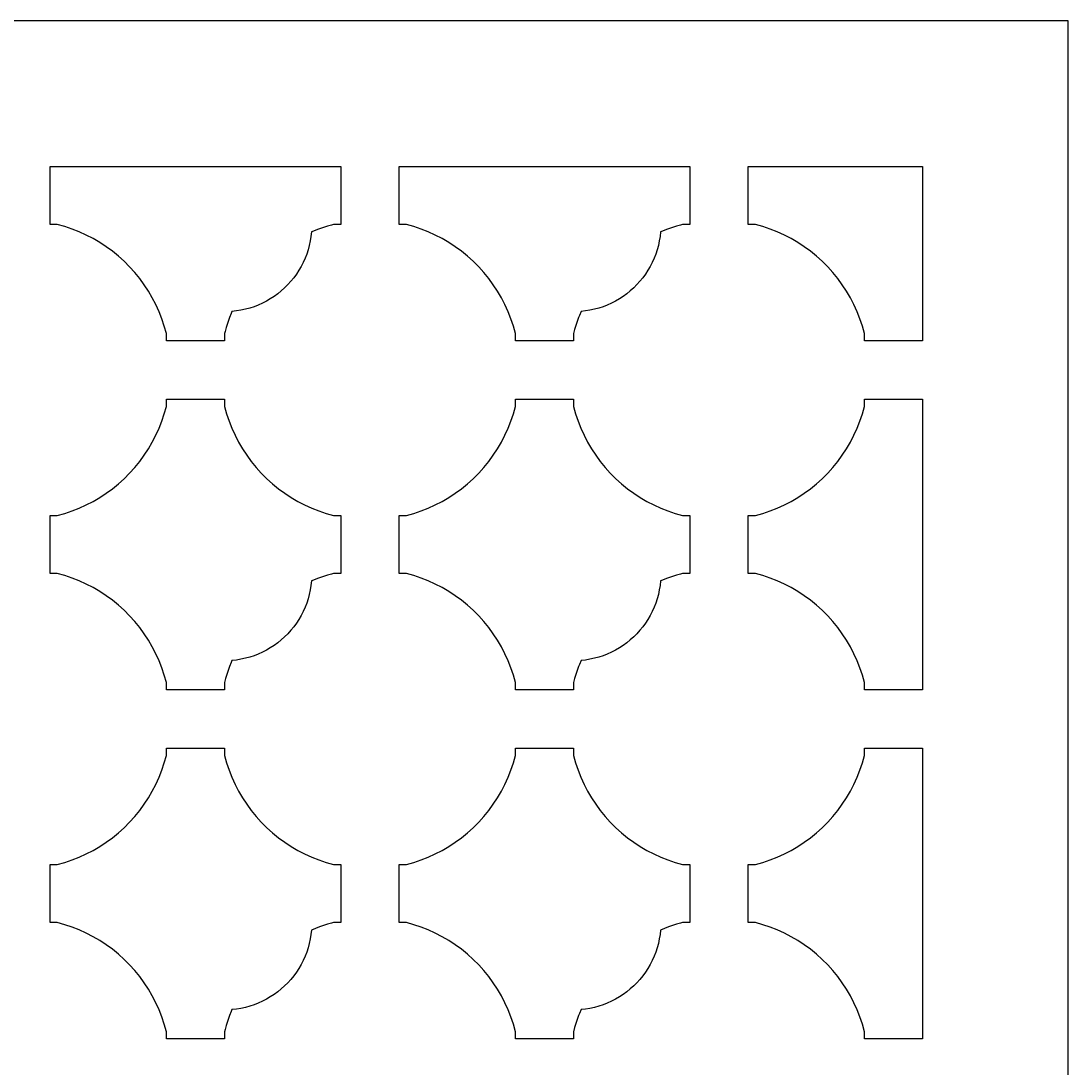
# Model space of a CAD drawing. Extents: x 112.5 to 184.5, y -92 to -20.
# Drawn here: x 148.5 to 184.5, y -56 to -20 of the extents above; entities that cross this region are included whole.
import ezdxf

# ---------------------------------------------------------------- set-up
doc = ezdxf.new("R2010")
doc.units = 0
doc.layers.add('BLACK', color=7, linetype='CONTINUOUS')

msp = doc.modelspace()

# ---------------------------------------------------------------- linework, layer by layer
at = {"layer": 'BLACK', "linetype": 'CONTINUOUS'}
for p, q in [((184.5, -20), (112.5, -20)), ((184.5, -92), (184.5, -20)), ((149.5, -25), (159.5, -25)), ((149.5, -27), (149.5, -25)), ((159.5, -25), (159.5, -27)), ((161.5, -27), (161.5, -25)), ((161.5, -25), (171.5, -25)), ((171.5, -25), (171.5, -27)), ((173.5, -27), (173.5, -25)), ((173.5, -25), (179.5, -25)), ((179.5, -25), (179.5, -31)), ((149.75, -27), (149.5, -27)), ((150.006, -27.0709), (149.75, -27)), ((159.25, -27), (159.179, -27.0182)), ((159.5, -27), (159.25, -27)), ((161.75, -27), (161.5, -27)), ((162.006, -27.0709), (161.75, -27)), ((171.25, -27), (171.179, -27.0182)), ((171.5, -27), (171.25, -27)), ((173.75, -27), (173.5, -27)), ((174.006, -27.0709), (173.75, -27)), ((150.257, -27.1549), (150.006, -27.0709)), ((150.504, -27.2517), (150.257, -27.1549)), ((150.746, -27.3611), (150.504, -27.2517)), ((158.489, -27.2546), (158.472, -27.4093)), ((158.557, -27.2266), (158.489, -27.2546)), ((158.693, -27.1734), (158.557, -27.2266)), ((158.83, -27.1242), (158.693, -27.1734)), ((158.899, -27.101), (158.83, -27.1242)), ((159.039, -27.0576), (158.899, -27.101)), ((159.179, -27.0182), (159.039, -27.0576)), ((162.257, -27.1549), (162.006, -27.0709)), ((162.504, -27.2517), (162.257, -27.1549)), ((162.746, -27.3611), (162.504, -27.2517)), ((170.489, -27.2546), (170.472, -27.4093)), ((170.557, -27.2266), (170.489, -27.2546)), ((170.693, -27.1734), (170.557, -27.2266)), ((170.83, -27.1242), (170.693, -27.1734)), ((170.899, -27.101), (170.83, -27.1242)), ((171.039, -27.0576), (170.899, -27.101)), ((171.179, -27.0182), (171.039, -27.0576)), ((174.257, -27.1549), (174.006, -27.0709)), ((174.504, -27.2517), (174.257, -27.1549)), ((174.746, -27.3611), (174.504, -27.2517)), ((150.981, -27.4828), (150.746, -27.3611)), ((151.21, -27.6164), (150.981, -27.4828)), ((151.432, -27.7617), (151.21, -27.6164)), ((158.414, -27.7149), (158.373, -27.865)), ((158.447, -27.5628), (158.414, -27.7149)), ((158.472, -27.4093), (158.447, -27.5628)), ((162.981, -27.4828), (162.746, -27.3611)), ((163.21, -27.6164), (162.981, -27.4828)), ((163.432, -27.7617), (163.21, -27.6164)), ((170.414, -27.7149), (170.373, -27.865)), ((170.447, -27.5628), (170.414, -27.7149)), ((170.472, -27.4093), (170.447, -27.5628)), ((174.981, -27.4828), (174.746, -27.3611)), ((175.21, -27.6164), (174.981, -27.4828)), ((175.432, -27.7617), (175.21, -27.6164)), ((151.647, -27.9182), (151.432, -27.7617)), ((151.852, -28.0854), (151.647, -27.9182)), ((158.324, -28.0128), (158.268, -28.1579)), ((158.373, -27.865), (158.324, -28.0128)), ((163.647, -27.9182), (163.432, -27.7617)), ((163.852, -28.0854), (163.647, -27.9182)), ((170.324, -28.0128), (170.268, -28.1579)), ((170.373, -27.865), (170.324, -28.0128)), ((175.647, -27.9182), (175.432, -27.7617)), ((175.852, -28.0854), (175.647, -27.9182)), ((152.049, -28.2631), (151.852, -28.0854)), ((152.237, -28.4506), (152.049, -28.2631)), ((158.133, -28.4384), (158.055, -28.573)), ((158.204, -28.2999), (158.133, -28.4384)), ((158.268, -28.1579), (158.204, -28.2999)), ((164.049, -28.2631), (163.852, -28.0854)), ((164.237, -28.4506), (164.049, -28.2631)), ((170.133, -28.4384), (170.055, -28.573)), ((170.204, -28.2999), (170.133, -28.4384)), ((170.268, -28.1579), (170.204, -28.2999)), ((176.049, -28.2631), (175.852, -28.0854)), ((176.237, -28.4506), (176.049, -28.2631)), ((152.415, -28.6476), (152.237, -28.4506)), ((152.582, -28.8534), (152.415, -28.6476)), ((157.97, -28.7033), (157.878, -28.8291)), ((158.055, -28.573), (157.97, -28.7033)), ((164.415, -28.6476), (164.237, -28.4506)), ((164.582, -28.8534), (164.415, -28.6476)), ((169.97, -28.7033), (169.878, -28.8291)), ((170.055, -28.573), (169.97, -28.7033)), ((176.415, -28.6476), (176.237, -28.4506)), ((176.582, -28.8534), (176.415, -28.6476)), ((152.738, -29.0676), (152.582, -28.8534)), ((152.884, -29.2895), (152.738, -29.0676)), ((157.676, -29.0656), (157.566, -29.1756)), ((157.78, -28.95), (157.676, -29.0656)), ((157.878, -28.8291), (157.78, -28.95)), ((164.738, -29.0676), (164.582, -28.8534)), ((164.884, -29.2895), (164.738, -29.0676)), ((169.676, -29.0656), (169.566, -29.1756)), ((169.78, -28.95), (169.676, -29.0656)), ((169.878, -28.8291), (169.78, -28.95)), ((176.738, -29.0676), (176.582, -28.8534)), ((176.884, -29.2895), (176.738, -29.0676)), ((153.017, -29.5186), (152.884, -29.2895)), ((153.139, -29.7543), (153.017, -29.5186)), ((157.203, -29.4695), (157.073, -29.5546)), ((157.329, -29.3779), (157.203, -29.4695)), ((157.45, -29.2798), (157.329, -29.3779)), ((157.566, -29.1756), (157.45, -29.2798)), ((165.017, -29.5186), (164.884, -29.2895)), ((165.139, -29.7543), (165.017, -29.5186)), ((169.203, -29.4695), (169.073, -29.5546)), ((169.329, -29.3779), (169.203, -29.4695)), ((169.45, -29.2798), (169.329, -29.3779)), ((169.566, -29.1756), (169.45, -29.2798)), ((177.017, -29.5186), (176.884, -29.2895)), ((177.139, -29.7543), (177.017, -29.5186)), ((153.248, -29.9959), (153.139, -29.7543)), ((156.365, -29.8726), (156.215, -29.9136)), ((156.513, -29.8239), (156.365, -29.8726)), ((156.658, -29.7675), (156.513, -29.8239)), ((156.8, -29.7037), (156.658, -29.7675)), ((156.938, -29.6327), (156.8, -29.7037)), ((157.073, -29.5546), (156.938, -29.6327)), ((165.248, -29.9959), (165.139, -29.7543)), ((168.365, -29.8726), (168.215, -29.9136)), ((168.513, -29.8239), (168.365, -29.8726)), ((168.658, -29.7675), (168.513, -29.8239)), ((168.8, -29.7037), (168.658, -29.7675)), ((168.938, -29.6327), (168.8, -29.7037)), ((169.073, -29.5546), (168.938, -29.6327)), ((177.248, -29.9959), (177.139, -29.7543)), ((153.345, -30.2428), (153.248, -29.9959)), ((155.673, -30.1926), (155.624, -30.33)), ((155.727, -30.0566), (155.673, -30.1926)), ((155.755, -29.9892), (155.727, -30.0566)), ((155.909, -29.972), (155.755, -29.9892)), ((156.063, -29.9467), (155.909, -29.972)), ((156.215, -29.9136), (156.063, -29.9467)), ((165.345, -30.2428), (165.248, -29.9959)), ((167.673, -30.1926), (167.624, -30.33)), ((167.7, -30.1244), (167.673, -30.1926)), ((167.755, -29.9892), (167.7, -30.1244)), ((167.909, -29.972), (167.755, -29.9892)), ((168.063, -29.9467), (167.909, -29.972)), ((168.215, -29.9136), (168.063, -29.9467)), ((177.345, -30.2428), (177.248, -29.9959)), ((153.429, -30.4944), (153.345, -30.2428)), ((153.5, -30.75), (153.429, -30.4944)), ((155.558, -30.5387), (155.518, -30.6793)), ((155.579, -30.4688), (155.558, -30.5387)), ((155.624, -30.33), (155.579, -30.4688)), ((165.429, -30.4944), (165.345, -30.2428)), ((165.5, -30.75), (165.429, -30.4944)), ((167.558, -30.5387), (167.537, -30.6089)), ((167.579, -30.4688), (167.558, -30.5387)), ((167.624, -30.33), (167.579, -30.4688)), ((177.429, -30.4944), (177.345, -30.2428)), ((177.5, -30.75), (177.429, -30.4944)), ((153.5, -31), (153.5, -30.75)), ((155.518, -30.6793), (155.5, -30.75)), ((155.5, -30.75), (155.5, -31)), ((165.5, -31), (165.5, -30.75)), ((167.537, -30.6089), (167.5, -30.75)), ((167.5, -30.75), (167.5, -31)), ((177.5, -31), (177.5, -30.75)), ((154.5, -31), (153.5, -31)), ((155.5, -31), (154.5, -31)), ((166.5, -31), (165.5, -31)), ((167.5, -31), (166.5, -31)), ((179.5, -31), (177.5, -31)), ((153.5, -33.25), (153.5, -33)), ((153.5, -33), (154.5, -33)), ((154.5, -33), (155.5, -33)), ((155.5, -33), (155.5, -33.25)), ((165.5, -33.25), (165.5, -33)), ((165.5, -33), (166.5, -33)), ((166.5, -33), (167.5, -33)), ((167.5, -33), (167.5, -33.25)), ((177.5, -33.25), (177.5, -33)), ((177.5, -33), (179.5, -33)), ((179.5, -33), (179.5, -43)), ((153.429, -33.5056), (153.5, -33.25)), ((155.5, -33.25), (155.571, -33.5056)), ((165.429, -33.5056), (165.5, -33.25)), ((167.5, -33.25), (167.571, -33.5056)), ((177.429, -33.5056), (177.5, -33.25)), ((153.248, -34.0041), (153.345, -33.7572)), ((153.345, -33.7572), (153.429, -33.5056)), ((155.571, -33.5056), (155.655, -33.7572)), ((155.655, -33.7572), (155.752, -34.0041)), ((165.248, -34.0041), (165.345, -33.7572)), ((165.345, -33.7572), (165.429, -33.5056)), ((167.571, -33.5056), (167.655, -33.7572)), ((167.655, -33.7572), (167.752, -34.0041)), ((177.248, -34.0041), (177.345, -33.7572)), ((177.345, -33.7572), (177.429, -33.5056)), ((153.139, -34.2457), (153.248, -34.0041)), ((155.752, -34.0041), (155.861, -34.2457)), ((165.139, -34.2457), (165.248, -34.0041)), ((167.752, -34.0041), (167.861, -34.2457)), ((177.139, -34.2457), (177.248, -34.0041)), ((152.884, -34.7105), (153.017, -34.4814)), ((153.017, -34.4814), (153.139, -34.2457)), ((155.861, -34.2457), (155.983, -34.4814)), ((155.983, -34.4814), (156.116, -34.7105)), ((164.884, -34.7105), (165.017, -34.4814)), ((165.017, -34.4814), (165.139, -34.2457)), ((167.861, -34.2457), (167.983, -34.4814)), ((167.983, -34.4814), (168.116, -34.7105)), ((176.884, -34.7105), (177.017, -34.4814)), ((177.017, -34.4814), (177.139, -34.2457)), ((152.738, -34.9324), (152.884, -34.7105)), ((156.116, -34.7105), (156.262, -34.9324)), ((164.738, -34.9324), (164.884, -34.7105)), ((168.116, -34.7105), (168.262, -34.9324)), ((176.738, -34.9324), (176.884, -34.7105)), ((152.415, -35.3524), (152.582, -35.1466)), ((152.582, -35.1466), (152.738, -34.9324)), ((156.262, -34.9324), (156.418, -35.1466)), ((156.418, -35.1466), (156.585, -35.3524)), ((164.415, -35.3524), (164.582, -35.1466)), ((164.582, -35.1466), (164.738, -34.9324)), ((168.262, -34.9324), (168.418, -35.1466)), ((168.418, -35.1466), (168.585, -35.3524)), ((176.415, -35.3524), (176.582, -35.1466)), ((176.582, -35.1466), (176.738, -34.9324)), ((152.049, -35.7369), (152.237, -35.5494)), ((152.237, -35.5494), (152.415, -35.3524)), ((156.585, -35.3524), (156.763, -35.5494)), ((156.763, -35.5494), (156.951, -35.7369)), ((164.049, -35.7369), (164.237, -35.5494)), ((164.237, -35.5494), (164.415, -35.3524)), ((168.585, -35.3524), (168.763, -35.5494)), ((168.763, -35.5494), (168.951, -35.7369)), ((176.049, -35.7369), (176.237, -35.5494)), ((176.237, -35.5494), (176.415, -35.3524)), ((151.647, -36.0818), (151.852, -35.9146)), ((151.852, -35.9146), (152.049, -35.7369)), ((156.951, -35.7369), (157.148, -35.9146)), ((157.148, -35.9146), (157.353, -36.0818)), ((163.647, -36.0818), (163.852, -35.9146)), ((163.852, -35.9146), (164.049, -35.7369)), ((168.951, -35.7369), (169.148, -35.9146)), ((169.148, -35.9146), (169.353, -36.0818)), ((175.647, -36.0818), (175.852, -35.9146)), ((175.852, -35.9146), (176.049, -35.7369)), ((151.21, -36.3836), (151.432, -36.2383)), ((151.432, -36.2383), (151.647, -36.0818)), ((157.353, -36.0818), (157.568, -36.2383)), ((157.568, -36.2383), (157.789, -36.3836)), ((163.21, -36.3836), (163.432, -36.2383)), ((163.432, -36.2383), (163.647, -36.0818)), ((169.353, -36.0818), (169.568, -36.2383)), ((169.568, -36.2383), (169.789, -36.3836)), ((175.21, -36.3836), (175.432, -36.2383)), ((175.432, -36.2383), (175.647, -36.0818)), ((150.504, -36.7483), (150.746, -36.6389)), ((150.746, -36.6389), (150.981, -36.5172)), ((150.981, -36.5172), (151.21, -36.3836)), ((157.789, -36.3836), (158.019, -36.5172)), ((158.019, -36.5172), (158.254, -36.6389)), ((158.254, -36.6389), (158.496, -36.7483)), ((162.504, -36.7483), (162.746, -36.6389)), ((162.746, -36.6389), (162.981, -36.5172)), ((162.981, -36.5172), (163.21, -36.3836)), ((169.789, -36.3836), (170.019, -36.5172)), ((170.019, -36.5172), (170.254, -36.6389)), ((170.254, -36.6389), (170.496, -36.7483)), ((174.504, -36.7483), (174.746, -36.6389)), ((174.746, -36.6389), (174.981, -36.5172)), ((174.981, -36.5172), (175.21, -36.3836)), ((149.5, -37), (149.75, -37)), ((149.5, -38), (149.5, -37)), ((149.75, -37), (150.006, -36.9291)), ((150.006, -36.9291), (150.257, -36.8451)), ((150.257, -36.8451), (150.504, -36.7483)), ((158.496, -36.7483), (158.743, -36.8451)), ((158.743, -36.8451), (158.994, -36.9291)), ((158.994, -36.9291), (159.25, -37)), ((159.25, -37), (159.5, -37)), ((159.5, -37), (159.5, -38)), ((161.5, -38), (161.5, -37)), ((161.5, -37), (161.75, -37)), ((161.75, -37), (162.006, -36.9291)), ((162.006, -36.9291), (162.257, -36.8451)), ((162.257, -36.8451), (162.504, -36.7483)), ((170.496, -36.7483), (170.743, -36.8451)), ((170.743, -36.8451), (170.994, -36.9291)), ((170.994, -36.9291), (171.25, -37)), ((171.25, -37), (171.5, -37)), ((171.5, -37), (171.5, -38)), ((173.5, -38), (173.5, -37)), ((173.5, -37), (173.75, -37)), ((173.75, -37), (174.006, -36.9291)), ((174.006, -36.9291), (174.257, -36.8451)), ((174.257, -36.8451), (174.504, -36.7483)), ((149.5, -39), (149.5, -38)), ((159.5, -38), (159.5, -39)), ((161.5, -39), (161.5, -38)), ((171.5, -38), (171.5, -39)), ((173.5, -39), (173.5, -38)), ((149.75, -39), (149.5, -39)), ((150.006, -39.0709), (149.75, -39)), ((150.257, -39.1549), (150.006, -39.0709)), ((150.504, -39.2517), (150.257, -39.1549)), ((158.557, -39.2266), (158.489, -39.2546)), ((158.693, -39.1734), (158.557, -39.2266)), ((158.83, -39.1242), (158.693, -39.1734)), ((158.899, -39.101), (158.83, -39.1242)), ((159.039, -39.0576), (158.899, -39.101)), ((159.179, -39.0182), (159.039, -39.0576)), ((159.25, -39), (159.179, -39.0182)), ((159.5, -39), (159.25, -39)), ((161.75, -39), (161.5, -39)), ((162.006, -39.0709), (161.75, -39)), ((162.257, -39.1549), (162.006, -39.0709)), ((162.504, -39.2517), (162.257, -39.1549)), ((170.557, -39.2266), (170.489, -39.2546)), ((170.693, -39.1734), (170.557, -39.2266)), ((170.83, -39.1242), (170.693, -39.1734)), ((170.899, -39.101), (170.83, -39.1242)), ((171.039, -39.0576), (170.899, -39.101)), ((171.179, -39.0182), (171.039, -39.0576)), ((171.25, -39), (171.179, -39.0182)), ((171.5, -39), (171.25, -39)), ((173.75, -39), (173.5, -39)), ((174.006, -39.0709), (173.75, -39)), ((174.257, -39.1549), (174.006, -39.0709)), ((174.504, -39.2517), (174.257, -39.1549)), ((150.746, -39.3611), (150.504, -39.2517)), ((150.981, -39.4828), (150.746, -39.3611)), ((151.21, -39.6164), (150.981, -39.4828)), ((158.447, -39.5628), (158.414, -39.7149)), ((158.472, -39.4093), (158.447, -39.5628)), ((158.489, -39.2546), (158.472, -39.4093)), ((162.746, -39.3611), (162.504, -39.2517)), ((162.981, -39.4828), (162.746, -39.3611)), ((163.21, -39.6164), (162.981, -39.4828)), ((170.447, -39.5628), (170.414, -39.7149)), ((170.472, -39.4093), (170.447, -39.5628)), ((170.489, -39.2546), (170.472, -39.4093)), ((174.746, -39.3611), (174.504, -39.2517)), ((174.981, -39.4828), (174.746, -39.3611)), ((175.21, -39.6164), (174.981, -39.4828)), ((151.432, -39.7617), (151.21, -39.6164)), ((151.647, -39.9182), (151.432, -39.7617)), ((151.852, -40.0854), (151.647, -39.9182)), ((158.373, -39.865), (158.324, -40.0128)), ((158.414, -39.7149), (158.373, -39.865)), ((163.432, -39.7617), (163.21, -39.6164)), ((163.647, -39.9182), (163.432, -39.7617)), ((163.852, -40.0854), (163.647, -39.9182)), ((170.373, -39.865), (170.324, -40.0128)), ((170.414, -39.7149), (170.373, -39.865)), ((175.432, -39.7617), (175.21, -39.6164)), ((175.647, -39.9182), (175.432, -39.7617)), ((175.852, -40.0854), (175.647, -39.9182)), ((152.049, -40.2631), (151.852, -40.0854)), ((152.237, -40.4506), (152.049, -40.2631)), ((158.204, -40.2999), (158.133, -40.4384)), ((158.268, -40.1579), (158.204, -40.2999)), ((158.324, -40.0128), (158.268, -40.1579)), ((164.049, -40.2631), (163.852, -40.0854)), ((164.237, -40.4506), (164.049, -40.2631)), ((170.204, -40.2999), (170.133, -40.4384)), ((170.268, -40.1579), (170.204, -40.2999)), ((170.324, -40.0128), (170.268, -40.1579)), ((176.049, -40.2631), (175.852, -40.0854)), ((176.237, -40.4506), (176.049, -40.2631)), ((152.415, -40.6476), (152.237, -40.4506)), ((152.582, -40.8534), (152.415, -40.6476)), ((158.055, -40.573), (157.97, -40.7033)), ((158.133, -40.4384), (158.055, -40.573)), ((164.415, -40.6476), (164.237, -40.4506)), ((164.582, -40.8534), (164.415, -40.6476)), ((170.055, -40.573), (169.97, -40.7033)), ((170.133, -40.4384), (170.055, -40.573)), ((176.415, -40.6476), (176.237, -40.4506)), ((176.582, -40.8534), (176.415, -40.6476)), ((152.738, -41.0676), (152.582, -40.8534)), ((157.78, -40.95), (157.676, -41.0656)), ((157.878, -40.8291), (157.78, -40.95)), ((157.97, -40.7033), (157.878, -40.8291)), ((164.738, -41.0676), (164.582, -40.8534)), ((169.78, -40.95), (169.676, -41.0656)), ((169.878, -40.8291), (169.78, -40.95)), ((169.97, -40.7033), (169.878, -40.8291)), ((176.738, -41.0676), (176.582, -40.8534)), ((152.884, -41.2895), (152.738, -41.0676)), ((153.017, -41.5186), (152.884, -41.2895)), ((157.329, -41.3779), (157.203, -41.4695)), ((157.45, -41.2798), (157.329, -41.3779)), ((157.566, -41.1756), (157.45, -41.2798)), ((157.676, -41.0656), (157.566, -41.1756)), ((164.884, -41.2895), (164.738, -41.0676)), ((165.017, -41.5186), (164.884, -41.2895)), ((169.329, -41.3779), (169.203, -41.4695)), ((169.45, -41.2798), (169.329, -41.3779)), ((169.566, -41.1756), (169.45, -41.2798)), ((169.676, -41.0656), (169.566, -41.1756)), ((176.884, -41.2895), (176.738, -41.0676)), ((177.017, -41.5186), (176.884, -41.2895)), ((153.139, -41.7543), (153.017, -41.5186)), ((153.248, -41.9959), (153.139, -41.7543)), ((156.8, -41.7037), (156.658, -41.7675)), ((156.938, -41.6327), (156.8, -41.7037)), ((157.073, -41.5546), (156.938, -41.6327)), ((157.203, -41.4695), (157.073, -41.5546)), ((165.139, -41.7543), (165.017, -41.5186)), ((165.248, -41.9959), (165.139, -41.7543)), ((168.8, -41.7037), (168.658, -41.7675)), ((168.938, -41.6327), (168.8, -41.7037)), ((169.073, -41.5546), (168.938, -41.6327)), ((169.203, -41.4695), (169.073, -41.5546)), ((177.139, -41.7543), (177.017, -41.5186)), ((177.248, -41.9959), (177.139, -41.7543)), ((153.345, -42.2428), (153.248, -41.9959)), ((155.727, -42.0566), (155.673, -42.1926)), ((155.755, -41.9892), (155.727, -42.0566)), ((155.909, -41.972), (155.755, -41.9892)), ((156.063, -41.9467), (155.909, -41.972)), ((156.215, -41.9136), (156.063, -41.9467)), ((156.365, -41.8726), (156.215, -41.9136)), ((156.513, -41.8239), (156.365, -41.8726)), ((156.658, -41.7675), (156.513, -41.8239)), ((165.345, -42.2428), (165.248, -41.9959)), ((167.755, -41.9892), (167.7, -42.1244)), ((167.909, -41.972), (167.755, -41.9892)), ((168.063, -41.9467), (167.909, -41.972)), ((168.215, -41.9136), (168.063, -41.9467)), ((168.365, -41.8726), (168.215, -41.9136)), ((168.513, -41.8239), (168.365, -41.8726)), ((168.658, -41.7675), (168.513, -41.8239)), ((177.345, -42.2428), (177.248, -41.9959)), ((153.429, -42.4944), (153.345, -42.2428)), ((155.579, -42.4688), (155.558, -42.5387)), ((155.624, -42.33), (155.579, -42.4688)), ((155.673, -42.1926), (155.624, -42.33)), ((165.429, -42.4944), (165.345, -42.2428)), ((167.579, -42.4688), (167.558, -42.5387)), ((167.624, -42.33), (167.579, -42.4688)), ((167.673, -42.1926), (167.624, -42.33)), ((167.7, -42.1244), (167.673, -42.1926)), ((177.429, -42.4944), (177.345, -42.2428)), ((153.5, -42.75), (153.429, -42.4944)), ((153.5, -43), (153.5, -42.75)), ((155.537, -42.6089), (155.5, -42.75)), ((155.5, -42.75), (155.5, -43)), ((155.558, -42.5387), (155.537, -42.6089)), ((165.5, -42.75), (165.429, -42.4944)), ((165.5, -43), (165.5, -42.75)), ((167.537, -42.6089), (167.5, -42.75)), ((167.5, -42.75), (167.5, -43)), ((167.558, -42.5387), (167.537, -42.6089)), ((177.5, -42.75), (177.429, -42.4944)), ((177.5, -43), (177.5, -42.75)), ((154.5, -43), (153.5, -43)), ((155.5, -43), (154.5, -43)), ((166.5, -43), (165.5, -43)), ((167.5, -43), (166.5, -43)), ((179.5, -43), (177.5, -43)), ((153.5, -45.25), (153.5, -45)), ((153.5, -45), (154.5, -45)), ((154.5, -45), (155.5, -45)), ((155.5, -45), (155.5, -45.25)), ((165.5, -45), (166.5, -45)), ((165.5, -45.25), (165.5, -45)), ((166.5, -45), (167.5, -45)), ((167.5, -45), (167.5, -45.25)), ((177.5, -45.25), (177.5, -45)), ((177.5, -45), (179.5, -45)), ((179.5, -45), (179.5, -55)), ((153.429, -45.5056), (153.5, -45.25)), ((155.5, -45.25), (155.571, -45.5056)), ((165.429, -45.5056), (165.5, -45.25)), ((167.5, -45.25), (167.571, -45.5056)), ((177.429, -45.5056), (177.5, -45.25)), ((153.345, -45.7572), (153.429, -45.5056)), ((155.571, -45.5056), (155.655, -45.7572)), ((165.345, -45.7572), (165.429, -45.5056)), ((167.571, -45.5056), (167.655, -45.7572)), ((177.345, -45.7572), (177.429, -45.5056)), ((153.139, -46.2457), (153.248, -46.0041)), ((153.248, -46.0041), (153.345, -45.7572)), ((155.655, -45.7572), (155.752, -46.0041)), ((155.752, -46.0041), (155.861, -46.2457)), ((165.139, -46.2457), (165.248, -46.0041)), ((165.248, -46.0041), (165.345, -45.7572)), ((167.655, -45.7572), (167.752, -46.0041)), ((167.752, -46.0041), (167.861, -46.2457)), ((177.139, -46.2457), (177.248, -46.0041)), ((177.248, -46.0041), (177.345, -45.7572)), ((153.017, -46.4814), (153.139, -46.2457)), ((155.861, -46.2457), (155.983, -46.4814)), ((165.017, -46.4814), (165.139, -46.2457)), ((167.861, -46.2457), (167.983, -46.4814)), ((177.017, -46.4814), (177.139, -46.2457)), ((152.738, -46.9324), (152.884, -46.7105)), ((152.884, -46.7105), (153.017, -46.4814)), ((155.983, -46.4814), (156.116, -46.7105)), ((156.116, -46.7105), (156.262, -46.9324)), ((164.738, -46.9324), (164.884, -46.7105)), ((164.884, -46.7105), (165.017, -46.4814)), ((167.983, -46.4814), (168.116, -46.7105)), ((168.116, -46.7105), (168.262, -46.9324)), ((176.738, -46.9324), (176.884, -46.7105)), ((176.884, -46.7105), (177.017, -46.4814)), ((152.415, -47.3524), (152.582, -47.1466)), ((152.582, -47.1466), (152.738, -46.9324)), ((156.262, -46.9324), (156.418, -47.1466)), ((156.418, -47.1466), (156.585, -47.3524)), ((164.415, -47.3524), (164.582, -47.1466)), ((164.582, -47.1466), (164.738, -46.9324)), ((168.262, -46.9324), (168.418, -47.1466)), ((168.418, -47.1466), (168.585, -47.3524)), ((176.415, -47.3524), (176.582, -47.1466)), ((176.582, -47.1466), (176.738, -46.9324)), ((152.237, -47.5494), (152.415, -47.3524)), ((156.585, -47.3524), (156.763, -47.5494)), ((164.237, -47.5494), (164.415, -47.3524)), ((168.585, -47.3524), (168.763, -47.5494)), ((176.237, -47.5494), (176.415, -47.3524)), ((151.852, -47.9146), (152.049, -47.7369)), ((152.049, -47.7369), (152.237, -47.5494)), ((156.763, -47.5494), (156.951, -47.7369)), ((156.951, -47.7369), (157.148, -47.9146)), ((163.852, -47.9146), (164.049, -47.7369)), ((164.049, -47.7369), (164.237, -47.5494)), ((168.763, -47.5494), (168.951, -47.7369)), ((168.951, -47.7369), (169.148, -47.9146)), ((175.852, -47.9146), (176.049, -47.7369)), ((176.049, -47.7369), (176.237, -47.5494)), ((151.21, -48.3836), (151.432, -48.2383)), ((151.432, -48.2383), (151.647, -48.0818)), ((151.647, -48.0818), (151.852, -47.9146)), ((157.148, -47.9146), (157.353, -48.0818)), ((157.353, -48.0818), (157.568, -48.2383)), ((157.568, -48.2383), (157.789, -48.3836)), ((163.21, -48.3836), (163.432, -48.2383)), ((163.432, -48.2383), (163.647, -48.0818)), ((163.647, -48.0818), (163.852, -47.9146)), ((169.148, -47.9146), (169.353, -48.0818)), ((169.353, -48.0818), (169.568, -48.2383)), ((169.568, -48.2383), (169.789, -48.3836)), ((175.21, -48.3836), (175.432, -48.2383)), ((175.432, -48.2383), (175.647, -48.0818)), ((175.647, -48.0818), (175.852, -47.9146)), ((150.746, -48.6389), (150.981, -48.5172)), ((150.981, -48.5172), (151.21, -48.3836)), ((157.789, -48.3836), (158.019, -48.5172)), ((158.019, -48.5172), (158.254, -48.6389)), ((162.746, -48.6389), (162.981, -48.5172)), ((162.981, -48.5172), (163.21, -48.3836)), ((169.789, -48.3836), (170.019, -48.5172)), ((170.019, -48.5172), (170.254, -48.6389)), ((174.746, -48.6389), (174.981, -48.5172)), ((174.981, -48.5172), (175.21, -48.3836)), ((149.75, -49), (150.006, -48.9291)), ((150.006, -48.9291), (150.257, -48.8451)), ((150.257, -48.8451), (150.504, -48.7483)), ((150.504, -48.7483), (150.746, -48.6389)), ((158.254, -48.6389), (158.496, -48.7483)), ((158.496, -48.7483), (158.743, -48.8451)), ((158.743, -48.8451), (158.994, -48.9291)), ((158.994, -48.9291), (159.25, -49)), ((161.75, -49), (162.006, -48.9291)), ((162.006, -48.9291), (162.257, -48.8451)), ((162.257, -48.8451), (162.504, -48.7483)), ((162.504, -48.7483), (162.746, -48.6389)), ((170.254, -48.6389), (170.496, -48.7483)), ((170.496, -48.7483), (170.743, -48.8451)), ((170.743, -48.8451), (170.994, -48.9291)), ((170.994, -48.9291), (171.25, -49)), ((173.75, -49), (174.006, -48.9291)), ((174.006, -48.9291), (174.257, -48.8451)), ((174.257, -48.8451), (174.504, -48.7483)), ((174.504, -48.7483), (174.746, -48.6389)), ((149.5, -49), (149.75, -49)), ((149.5, -50), (149.5, -49)), ((159.25, -49), (159.5, -49)), ((159.5, -49), (159.5, -50)), ((161.5, -49), (161.75, -49)), ((161.5, -50), (161.5, -49)), ((171.25, -49), (171.5, -49)), ((171.5, -49), (171.5, -50)), ((173.5, -49), (173.75, -49)), ((173.5, -50), (173.5, -49)), ((149.5, -51), (149.5, -50)), ((159.5, -50), (159.5, -51)), ((161.5, -51), (161.5, -50)), ((171.5, -50), (171.5, -51)), ((173.5, -51), (173.5, -50)), ((149.75, -51), (149.5, -51)), ((150.006, -51.0709), (149.75, -51)), ((150.257, -51.1549), (150.006, -51.0709)), ((158.899, -51.101), (158.83, -51.1242)), ((159.039, -51.0576), (158.899, -51.101)), ((159.179, -51.0182), (159.039, -51.0576)), ((159.25, -51), (159.179, -51.0182)), ((159.5, -51), (159.25, -51)), ((161.75, -51), (161.5, -51)), ((162.006, -51.0709), (161.75, -51)), ((162.257, -51.1549), (162.006, -51.0709)), ((170.899, -51.101), (170.83, -51.1242)), ((171.039, -51.0576), (170.899, -51.101)), ((171.179, -51.0182), (171.039, -51.0576)), ((171.25, -51), (171.179, -51.0182)), ((171.5, -51), (171.25, -51)), ((173.75, -51), (173.5, -51)), ((174.006, -51.0709), (173.75, -51)), ((174.257, -51.1549), (174.006, -51.0709)), ((150.504, -51.2517), (150.257, -51.1549)), ((150.746, -51.3611), (150.504, -51.2517)), ((150.981, -51.4828), (150.746, -51.3611)), ((158.472, -51.4093), (158.447, -51.5628)), ((158.489, -51.2546), (158.472, -51.4093)), ((158.624, -51.1995), (158.489, -51.2546)), ((158.761, -51.1483), (158.624, -51.1995)), ((158.83, -51.1242), (158.761, -51.1483)), ((162.504, -51.2517), (162.257, -51.1549)), ((162.746, -51.3611), (162.504, -51.2517)), ((162.981, -51.4828), (162.746, -51.3611)), ((170.472, -51.4093), (170.447, -51.5628)), ((170.489, -51.2546), (170.472, -51.4093)), ((170.624, -51.1995), (170.489, -51.2546)), ((170.761, -51.1483), (170.624, -51.1995)), ((170.83, -51.1242), (170.761, -51.1483)), ((174.504, -51.2517), (174.257, -51.1549)), ((174.746, -51.3611), (174.504, -51.2517)), ((174.981, -51.4828), (174.746, -51.3611)), ((151.21, -51.6164), (150.981, -51.4828)), ((151.432, -51.7617), (151.21, -51.6164)), ((151.647, -51.9182), (151.432, -51.7617)), ((158.414, -51.7149), (158.373, -51.865)), ((158.447, -51.5628), (158.414, -51.7149)), ((163.21, -51.6164), (162.981, -51.4828)), ((163.432, -51.7617), (163.21, -51.6164)), ((163.647, -51.9182), (163.432, -51.7617)), ((170.414, -51.7149), (170.373, -51.865)), ((170.447, -51.5628), (170.414, -51.7149)), ((175.21, -51.6164), (174.981, -51.4828)), ((175.432, -51.7617), (175.21, -51.6164)), ((175.647, -51.9182), (175.432, -51.7617)), ((151.852, -52.0854), (151.647, -51.9182)), ((152.049, -52.2631), (151.852, -52.0854)), ((158.268, -52.1579), (158.204, -52.2999)), ((158.324, -52.0128), (158.268, -52.1579)), ((158.373, -51.865), (158.324, -52.0128)), ((163.852, -52.0854), (163.647, -51.9182)), ((164.049, -52.2631), (163.852, -52.0854)), ((170.268, -52.1579), (170.204, -52.2999)), ((170.324, -52.0128), (170.268, -52.1579)), ((170.373, -51.865), (170.324, -52.0128)), ((175.852, -52.0854), (175.647, -51.9182)), ((176.049, -52.2631), (175.852, -52.0854)), ((152.237, -52.4506), (152.049, -52.2631)), ((152.415, -52.6476), (152.237, -52.4506)), ((158.133, -52.4384), (158.055, -52.573)), ((158.204, -52.2999), (158.133, -52.4384)), ((164.237, -52.4506), (164.049, -52.2631)), ((164.415, -52.6476), (164.237, -52.4506)), ((170.133, -52.4384), (170.055, -52.573)), ((170.204, -52.2999), (170.133, -52.4384)), ((176.237, -52.4506), (176.049, -52.2631)), ((176.415, -52.6476), (176.237, -52.4506)), ((152.582, -52.8534), (152.415, -52.6476)), ((152.738, -53.0676), (152.582, -52.8534)), ((157.878, -52.8291), (157.78, -52.95)), ((157.97, -52.7033), (157.878, -52.8291)), ((158.055, -52.573), (157.97, -52.7033)), ((164.582, -52.8534), (164.415, -52.6476)), ((164.738, -53.0676), (164.582, -52.8534)), ((169.878, -52.8291), (169.78, -52.95)), ((169.97, -52.7033), (169.878, -52.8291)), ((170.055, -52.573), (169.97, -52.7033)), ((176.582, -52.8534), (176.415, -52.6476)), ((176.738, -53.0676), (176.582, -52.8534)), ((152.884, -53.2895), (152.738, -53.0676)), ((157.45, -53.2798), (157.329, -53.3779)), ((157.566, -53.1756), (157.45, -53.2798)), ((157.676, -53.0656), (157.566, -53.1756)), ((157.78, -52.95), (157.676, -53.0656)), ((164.884, -53.2895), (164.738, -53.0676)), ((169.45, -53.2798), (169.329, -53.3779)), ((169.566, -53.1756), (169.45, -53.2798)), ((169.676, -53.0656), (169.566, -53.1756)), ((169.78, -52.95), (169.676, -53.0656)), ((176.884, -53.2895), (176.738, -53.0676)), ((153.017, -53.5186), (152.884, -53.2895)), ((153.139, -53.7543), (153.017, -53.5186)), ((156.938, -53.6327), (156.8, -53.7037)), ((157.073, -53.5546), (156.938, -53.6327)), ((157.203, -53.4695), (157.073, -53.5546)), ((157.329, -53.3779), (157.203, -53.4695)), ((165.017, -53.5186), (164.884, -53.2895)), ((165.139, -53.7543), (165.017, -53.5186)), ((168.938, -53.6327), (168.8, -53.7037)), ((169.073, -53.5546), (168.938, -53.6327)), ((169.203, -53.4695), (169.073, -53.5546)), ((169.329, -53.3779), (169.203, -53.4695)), ((177.017, -53.5186), (176.884, -53.2895)), ((177.139, -53.7543), (177.017, -53.5186)), ((153.248, -53.9959), (153.139, -53.7543)), ((153.345, -54.2428), (153.248, -53.9959)), ((155.755, -53.9892), (155.727, -54.0566)), ((155.909, -53.972), (155.755, -53.9892)), ((156.063, -53.9467), (155.909, -53.972)), ((156.215, -53.9136), (156.063, -53.9467)), ((156.365, -53.8726), (156.215, -53.9136)), ((156.513, -53.8239), (156.365, -53.8726)), ((156.658, -53.7675), (156.513, -53.8239)), ((156.8, -53.7037), (156.658, -53.7675)), ((165.248, -53.9959), (165.139, -53.7543)), ((165.345, -54.2428), (165.248, -53.9959)), ((167.755, -53.9892), (167.7, -54.1244)), ((167.909, -53.972), (167.755, -53.9892)), ((168.063, -53.9467), (167.909, -53.972)), ((168.215, -53.9136), (168.063, -53.9467)), ((168.365, -53.8726), (168.215, -53.9136)), ((168.513, -53.8239), (168.365, -53.8726)), ((168.658, -53.7675), (168.513, -53.8239)), ((168.8, -53.7037), (168.658, -53.7675)), ((177.248, -53.9959), (177.139, -53.7543)), ((177.345, -54.2428), (177.248, -53.9959)), ((153.429, -54.4944), (153.345, -54.2428)), ((155.624, -54.33), (155.579, -54.4688)), ((155.673, -54.1926), (155.624, -54.33)), ((155.727, -54.0566), (155.673, -54.1926)), ((165.429, -54.4944), (165.345, -54.2428)), ((167.624, -54.33), (167.579, -54.4688)), ((167.673, -54.1926), (167.624, -54.33)), ((167.7, -54.1244), (167.673, -54.1926)), ((177.429, -54.4944), (177.345, -54.2428)), ((153.5, -54.75), (153.429, -54.4944)), ((155.518, -54.6793), (155.5, -54.75)), ((155.558, -54.5387), (155.518, -54.6793)), ((155.579, -54.4688), (155.558, -54.5387)), ((165.5, -54.75), (165.429, -54.4944)), ((167.537, -54.6089), (167.5, -54.75)), ((167.558, -54.5387), (167.537, -54.6089)), ((167.579, -54.4688), (167.558, -54.5387)), ((177.5, -54.75), (177.429, -54.4944)), ((153.5, -55), (153.5, -54.75)), ((154.5, -55), (153.5, -55)), ((155.5, -55), (154.5, -55)), ((155.5, -54.75), (155.5, -55)), ((165.5, -55), (165.5, -54.75)), ((166.5, -55), (165.5, -55)), ((167.5, -55), (166.5, -55)), ((167.5, -54.75), (167.5, -55)), ((177.5, -55), (177.5, -54.75)), ((179.5, -55), (177.5, -55))]:
    msp.add_line(p, q, dxfattribs=at)

doc.saveas('drawing.dxf')
